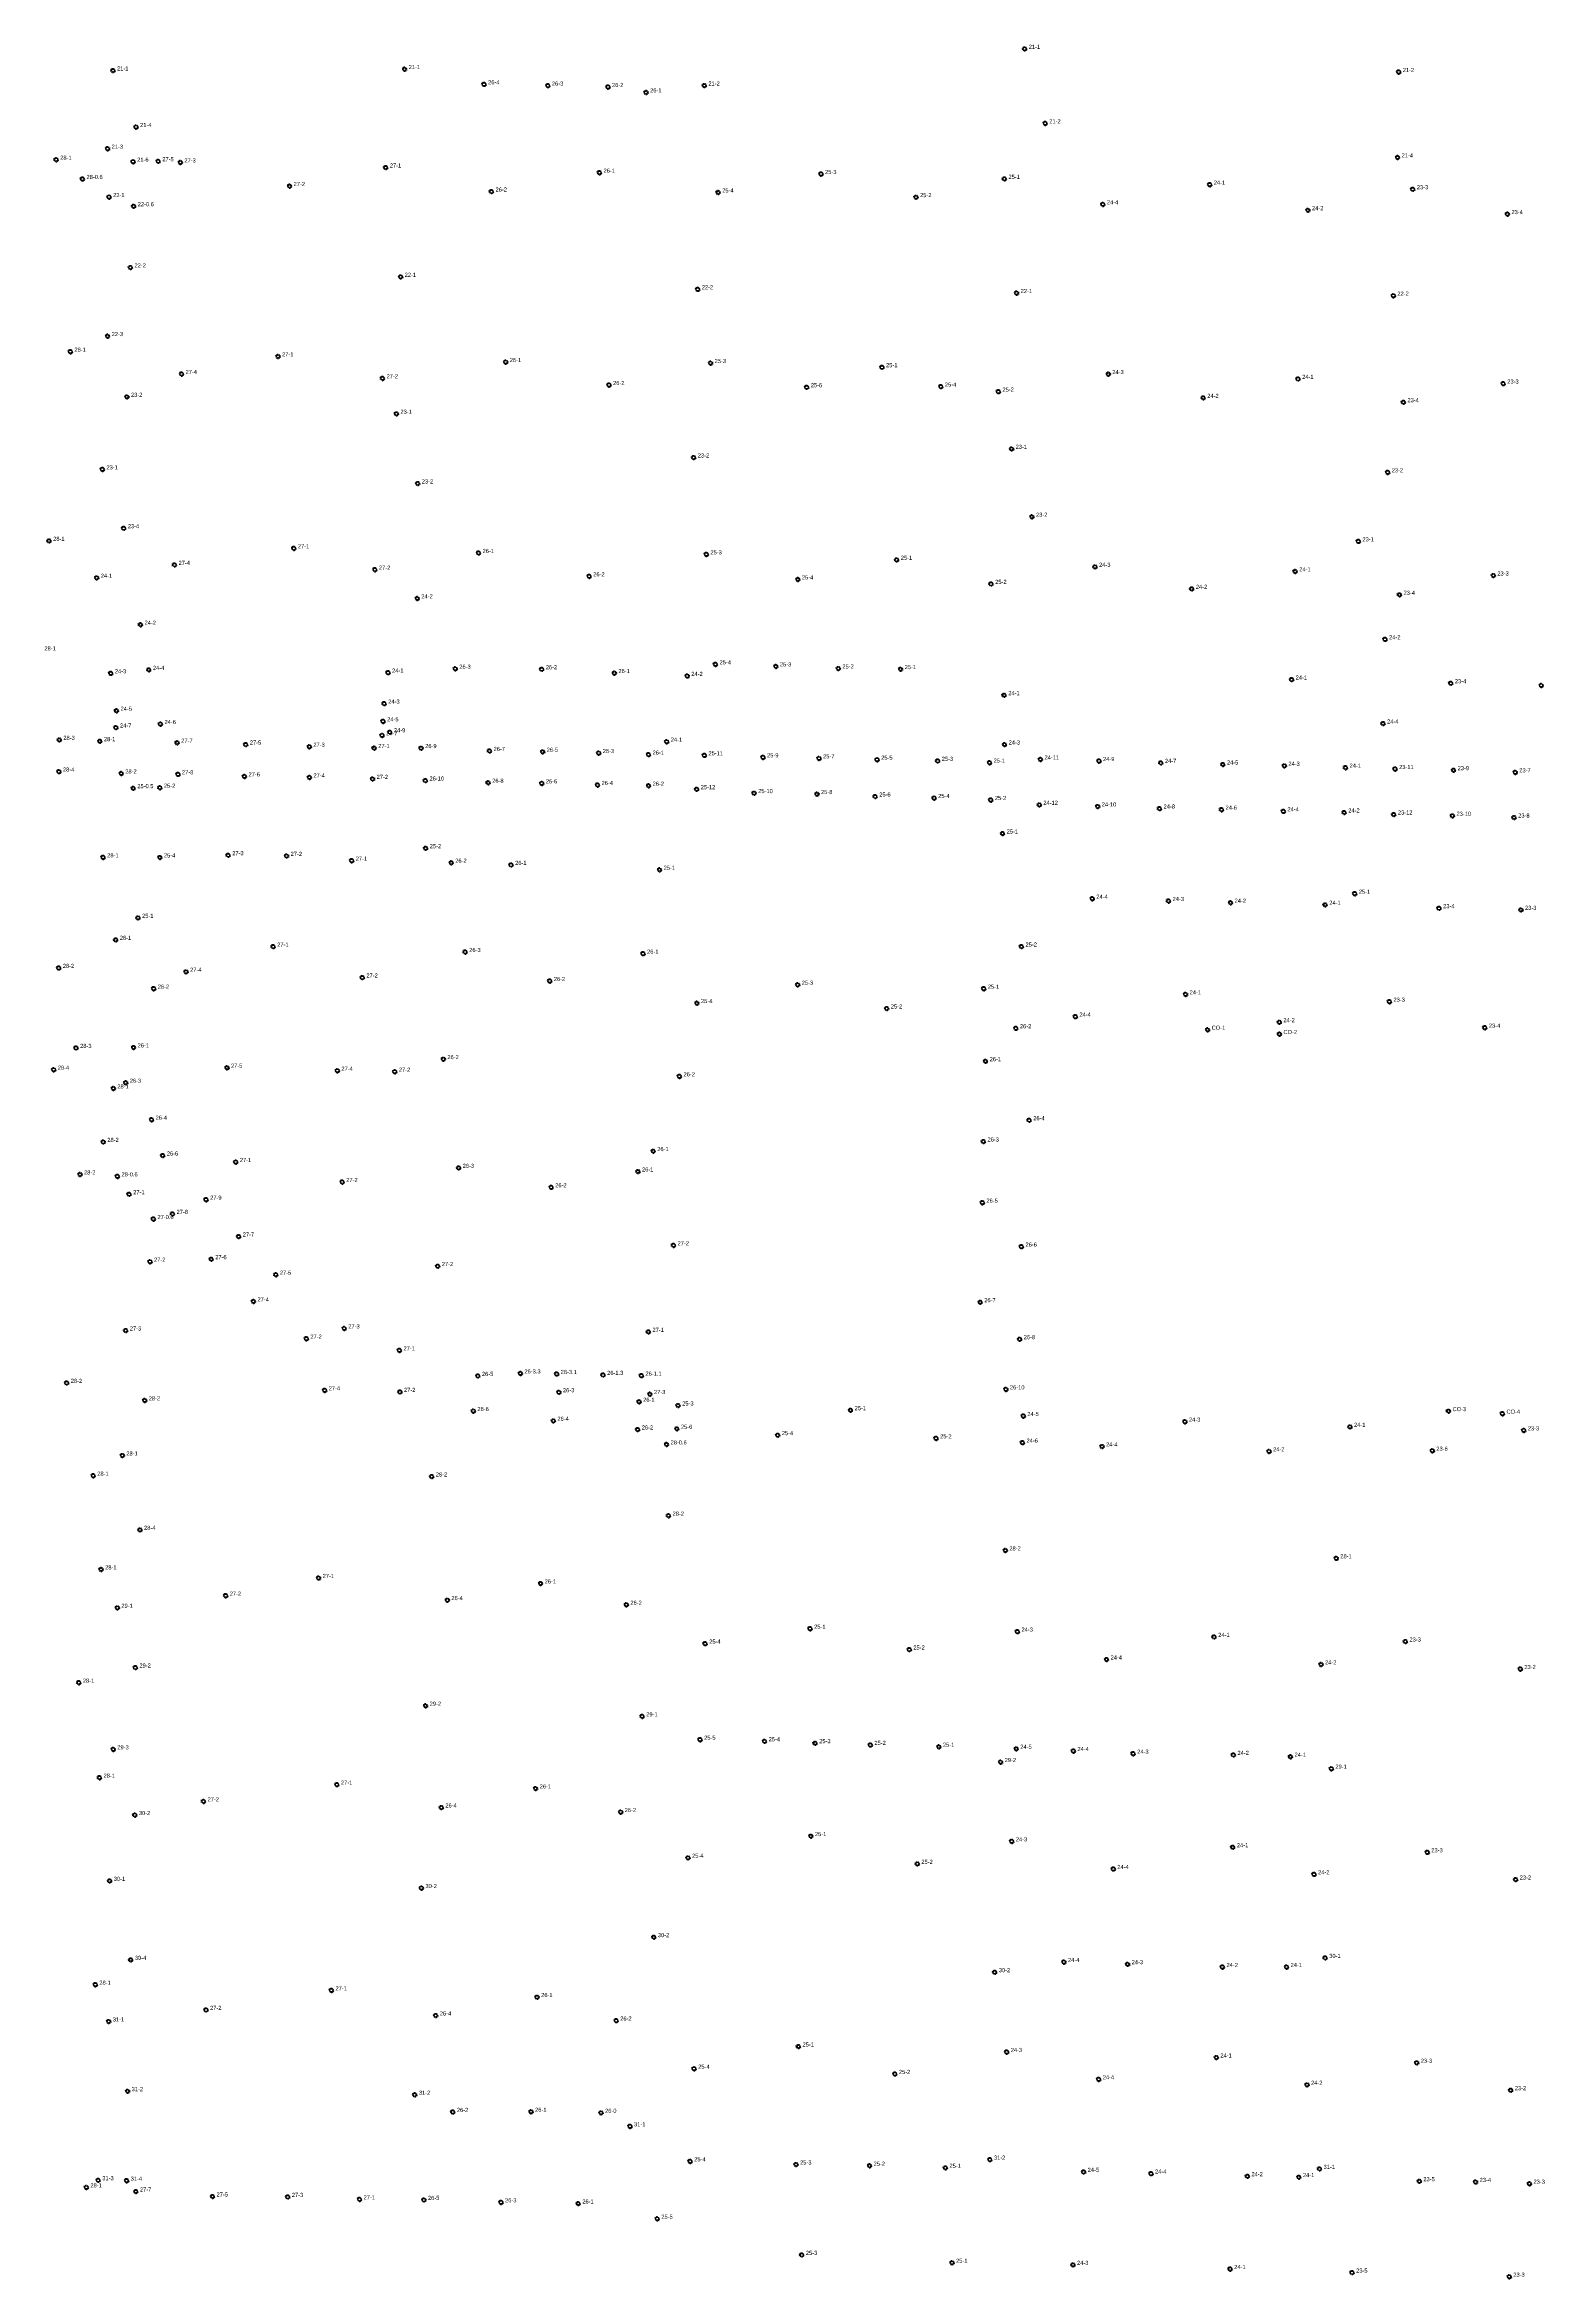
# Model space of a CAD drawing. Header units: inches. Extents: x 486468 to 494393, y 5455952 to 5461583.
# Drawn here: x 487713 to 488442, y 5456086 to 5457172 of the extents above; entities that cross this region are included whole.
import ezdxf

# ---------------------------------------------------------------- set-up
doc = ezdxf.new("R2010")
doc.units = ezdxf.units.IN
doc.header["$MEASUREMENT"] = 0
doc.layers.add('StreetLightingPoles', color=10, linetype='Continuous')

# ---------------------------------------------------------------- blocks, each defined once
blk = doc.blocks.new('Light')
at = {"color": 255}
for p, q in [((-0.7, 0.2), (-1.2, 0.4)), ((-0.4, 0.6), (-0.7, 1)), ((0, 0.7), (0, 1.2)), ((0.4, 0.6), (0.7, 1)), ((0.7, 0.2), (1.2, 0.4)), ((-0.7, -0.2), (-1.2, -0.4)), ((-0.4, -0.6), (-0.7, -1)), ((0, -0.8), (0, -1.3)), ((0.4, -0.6), (0.7, -1)), ((0.7, -0.2), (1.2, -0.4))]:
    blk.add_line(p, q, dxfattribs=at)
blk.add_circle((0, 0), 0.75, dxfattribs=at)

msp = doc.modelspace()

# ---------------------------------------------------------------- block references
at = {"layer": 'StreetLightingPoles'}
for p in [(488189.448, 5457170.276), (487746.396, 5457159.729), (487888.112, 5457160.438), (487926.733, 5457153.063), (487957.745, 5457152.404), (487986.942, 5457151.745), (488033.768, 5457152.447), (488371.204, 5457159.011), (488005.458, 5457149.092), (487757.597, 5457132.278), (488199.429, 5457134.076), (487743.773, 5457121.755), (487718.785, 5457116.395), (487731.572, 5457107.049), (487756.174, 5457115.423), (487768.385, 5457115.658), (487779.115, 5457115.084), (487878.942, 5457112.594), (487982.82, 5457110.094), (488090.48, 5457109.465), (488179.616, 5457107.107), (488370.647, 5457117.52), (487744.513, 5457098.259), (487832.19, 5457103.594), (487930.335, 5457100.927), (488040.487, 5457100.502), (488136.657, 5457098.215), (488279.371, 5457104.285), (488378.055, 5457102.058), (487756.434, 5457093.813), (488227.431, 5457094.698), (488327.1, 5457091.893), (488424.051, 5457089.975), (487754.872, 5457064.041), (487886.179, 5457059.5), (488030.58, 5457053.444), (488185.515, 5457051.637), (488368.588, 5457050.312), (487743.765, 5457030.692), (487725.695, 5457023.114), (487826.58, 5457020.808), (487779.704, 5457012.262), (487877.366, 5457010.18), (487937.245, 5457018.077), (488036.808, 5457017.602), (488120.12, 5457015.568), (488230.077, 5457012.238), (488322.32, 5457009.892), (487753.166, 5457001.188), (487987.462, 5457006.925), (488083.521, 5457005.837), (488148.719, 5457006.146), (488176.683, 5457003.713), (488276.199, 5457000.673), (488373.497, 5456998.574), (488422.002, 5457007.604), (487884.127, 5456992.937), (487741.258, 5456965.941), (488028.599, 5456971.695), (488183.087, 5456975.896), (487894.497, 5456959.077), (488365.854, 5456964.492), (487751.616, 5456937.334), (488192.976, 5456942.897), (487715.348, 5456931.196), (487834.288, 5456927.549), (487924.038, 5456925.32), (488034.766, 5456924.637), (488351.622, 5456930.983), (487738.489, 5456913.244), (487776.295, 5456919.51), (487873.655, 5456917.184), (487977.819, 5456913.97), (488079.234, 5456912.448), (488127.249, 5456921.975), (488223.635, 5456918.57), (488320.888, 5456916.351), (488417.184, 5456914.37), (487894.267, 5456903.232), (488173.148, 5456910.286), (488270.645, 5456907.868), (488371.601, 5456904.984), (487759.765, 5456890.427), (488364.594, 5456883.372), (487763.814, 5456868.51), (487912.737, 5456869.066), (487954.749, 5456868.817), (488039.192, 5456871.186), (488068.536, 5456870.184), (488098.883, 5456869.181), (488129.152, 5456868.866), (487745.338, 5456866.857), (487880.076, 5456867.181), (487990.055, 5456866.944), (488025.471, 5456865.563), (488319.166, 5456863.793), (488396.532, 5456862.005), (488440.481, 5456860.962), (487748.099, 5456848.635), (487878.185, 5456852.105), (488179.473, 5456856.204), (487747.823, 5456840.461), (487769.463, 5456842.183), (487877.171, 5456836.668), (487877.678, 5456843.485), (487880.948, 5456838.203), (488363.607, 5456842.424), (487720.317, 5456834.492), (487740.029, 5456833.864), (487777.577, 5456833.083), (487810.925, 5456832.202), (487841.802, 5456831.144), (487873.317, 5456830.505), (487896.138, 5456830.48), (487929.374, 5456829.107), (487955.181, 5456828.7), (487982.411, 5456828.091), (488006.648, 5456827.325), (488015.472, 5456833.596), (488033.818, 5456827.007), (488062.298, 5456825.999), (488089.517, 5456825.496), (488117.725, 5456824.842), (488179.678, 5456832.231), (488197.117, 5456824.985), (487720.123, 5456819.072), (487750.409, 5456818.192), (487777.974, 5456817.766), (487810.294, 5456816.734), (487841.845, 5456816.245), (487872.551, 5456815.517), (487898.237, 5456814.716), (487928.717, 5456813.644), (488147.17, 5456824.277), (488172.386, 5456823.426), (488225.564, 5456824.206), (488255.616, 5456823.297), (488285.752, 5456822.518), (488315.615, 5456821.89), (488345.361, 5456820.982), (488369.462, 5456820.331), (488397.868, 5456819.753), (488427.851, 5456818.724), (487756.242, 5456811.016), (487769.168, 5456811.239), (487954.756, 5456813.338), (487981.867, 5456812.572), (488006.649, 5456812.19), (488030.036, 5456810.521), (488057.975, 5456808.611), (488088.498, 5456808.135), (488116.796, 5456806.941), (488145.452, 5456806.225), (488172.976, 5456805.269), (488196.555, 5456802.921), (488224.915, 5456802.137), (488254.967, 5456801.098), (488285.103, 5456800.579), (488315.178, 5456799.791), (488344.712, 5456799.172), (488368.827, 5456798.208), (488397.34, 5456797.595), (488427.305, 5456796.769), (487898.344, 5456781.85), (488178.698, 5456788.984), (487741.615, 5456777.412), (487769.172, 5456777.347), (487802.37, 5456778.424), (487830.763, 5456778.101), (487862.401, 5456775.797), (487910.76, 5456774.779), (487939.855, 5456773.727), (488012.021, 5456771.374), (488349.849, 5456759.742), (488222.294, 5456757.336), (488259.346, 5456756.196), (488289.48, 5456755.34), (488335.467, 5456754.341), (488390.819, 5456752.682), (488430.612, 5456751.888), (487758.552, 5456748.015), (487747.747, 5456737.309), (487824.235, 5456734.029), (487917.55, 5456731.421), (488003.984, 5456730.615), (488187.891, 5456734.041), (487720.039, 5456723.673), (487781.899, 5456721.797), (487867.574, 5456718.99), (487958.651, 5456717.326), (487766.161, 5456713.586), (488030.171, 5456706.59), (488079.132, 5456715.486), (488169.567, 5456713.578), (488267.642, 5456710.832), (488366.7, 5456707.268), (488122.427, 5456703.962), (488185.174, 5456694.355), (488214.083, 5456700.023), (488313.201, 5456697.318), (488413.061, 5456694.632), (487728.444, 5456684.803), (487756.389, 5456685.028), (488278.341, 5456693.634), (488313.243, 5456691.53), (487717.593, 5456674.207), (487801.782, 5456675.17), (487855.43, 5456673.714), (487883.346, 5456673.229), (487906.921, 5456679.358), (488170.438, 5456678.337), (487746.557, 5456665.127), (487752.594, 5456667.87), (488021.684, 5456670.994), (487765.143, 5456649.939), (488191.637, 5456649.659), (487741.677, 5456639.126), (487770.584, 5456632.501), (487806.056, 5456629.343), (488008.92, 5456634.644), (488169.405, 5456639.325), (487730.363, 5456623.321), (487748.577, 5456622.405), (487857.782, 5456619.635), (487914.377, 5456626.511), (488001.513, 5456624.734), (487754.248, 5456613.694), (487791.647, 5456611.065), (487959.36, 5456617.077), (488168.888, 5456609.614), (487766.048, 5456601.669), (487775.323, 5456604.141), (487807.477, 5456593.139), (488018.794, 5456588.871), (488187.878, 5456588.251), (487764.376, 5456580.917), (487794.121, 5456582.136), (487825.532, 5456574.594), (487904.205, 5456578.76), (487814.65, 5456561.614), (488167.84, 5456561.259), (487752.593, 5456547.488), (487840.362, 5456543.531), (487858.773, 5456548.513), (488006.607, 5456546.828), (488187.007, 5456543.265), (487885.617, 5456537.854), (487723.899, 5456522.024), (487923.72, 5456525.418), (487944.38, 5456526.638), (487961.994, 5456526.367), (487984.577, 5456525.916), (488003.185, 5456525.554), (487761.792, 5456513.518), (487849.253, 5456518.409), (487885.852, 5456517.654), (487963.105, 5456517.487), (488002.062, 5456512.868), (488007.32, 5456516.587), (488021.041, 5456511.051), (488180.328, 5456518.885), (487921.536, 5456508.348), (487960.401, 5456503.606), (488001.38, 5456499.355), (488020.417, 5456499.716), (488104.831, 5456508.768), (488188.776, 5456505.934), (488267.317, 5456503.196), (488347.532, 5456500.679), (488395.417, 5456508.307), (488421.625, 5456507.073), (488431.977, 5456498.952), (488015.399, 5456492.133), (488069.457, 5456496.639), (488146.402, 5456495.091), (488188.376, 5456493.007), (488227.047, 5456491.142), (488308.176, 5456488.737), (488387.528, 5456489.062), (487736.794, 5456476.93), (487750.921, 5456486.765), (487901.309, 5456476.543), (488016.356, 5456457.49), (487759.52, 5456450.607), (488180.042, 5456440.618), (488340.869, 5456436.795), (487740.607, 5456431.383), (487846.322, 5456427.236), (487954.174, 5456424.563), (487748.512, 5456412.742), (487801.165, 5456418.648), (487908.878, 5456416.468), (487995.871, 5456414.22), (488085.161, 5456402.585), (488185.936, 5456401.172), (488034.17, 5456395.346), (488133.382, 5456392.44), (488281.523, 5456398.599), (488374.482, 5456396.361), (487757.289, 5456383.696), (488229.233, 5456387.623), (488333.441, 5456385.215), (488430.309, 5456383.008), (487729.802, 5456376.354), (487898.317, 5456365.149), (488003.56, 5456359.997), (488031.708, 5456348.645), (488063.042, 5456347.895), (488087.622, 5456346.957), (487746.537, 5456343.969), (488114.448, 5456346.107), (488147.762, 5456345.219), (488177.744, 5456337.776), (488185.334, 5456344.225), (488213.122, 5456343.163), (488242.161, 5456341.847), (488290.894, 5456341.255), (488318.618, 5456340.359), (487739.841, 5456330.198), (487855.202, 5456326.819), (487951.775, 5456324.95), (488338.476, 5456334.551), (487790.384, 5456318.67), (487905.95, 5456315.702), (487757.009, 5456312.025), (487993.093, 5456313.479), (488085.541, 5456301.793), (488183.185, 5456299.256), (488290.591, 5456296.399), (488385.098, 5456293.936), (488025.832, 5456291.255), (488137.269, 5456288.324), (488232.512, 5456285.832), (488330.09, 5456283.242), (487744.795, 5456280.049), (487896.294, 5456276.55), (488428.036, 5456280.696), (488009.237, 5456252.685), (487755.062, 5456241.658), (488208.514, 5456240.63), (488239.458, 5456239.567), (488285.562, 5456238.196), (488316.719, 5456238.196), (488335.481, 5456242.611), (487737.803, 5456229.595), (488174.897, 5456235.667), (487791.613, 5456217.342), (487852.573, 5456226.866), (487952.507, 5456223.559), (487744.315, 5456211.731), (487903.266, 5456214.639), (487990.947, 5456212.151), (488079.522, 5456199.561), (488180.705, 5456196.902), (488028.812, 5456188.769), (488126.366, 5456186.23), (488282.575, 5456194.228), (488379.982, 5456191.649), (487753.495, 5456177.867), (487893.062, 5456176.102), (488225.402, 5456183.618), (488326.647, 5456180.959), (488425.654, 5456178.326), (487911.542, 5456167.766), (487949.552, 5456167.856), (487983.557, 5456167.345), (487997.647, 5456160.78), (488026.876, 5456143.758), (488078.339, 5456142.235), (488114.05, 5456141.603), (488150.937, 5456140.615), (488172.535, 5456144.606), (487733.449, 5456131.104), (487739.22, 5456134.573), (487753.022, 5456134.361), (488218.088, 5456138.621), (488250.833, 5456137.806), (488297.682, 5456136.535), (488322.688, 5456136.082), (488332.726, 5456140.09), (488381.225, 5456134.104), (488408.572, 5456133.744), (488434.759, 5456132.876), (487757.526, 5456129.09), (487794.766, 5456126.667), (487831.33, 5456126.474), (487866.209, 5456125.295), (487897.499, 5456125.012), (487934.96, 5456123.845), (487972.493, 5456123.268), (488010.888, 5456115.882), (488081.14, 5456098.301), (488154.139, 5456094.467), (488212.911, 5456093.454), (488289.297, 5456091.441), (488348.563, 5456089.709), (488424.949, 5456087.696)]:
    msp.add_blockref('Light', p, dxfattribs=at)

# ---------------------------------------------------------------- texts
for s, p in [('21-1', (487890.112, 5457160.438)), ('21-1', (488191.448, 5457170.276)), ('21-1', (487748.396, 5457159.729)), ('26-4', (487928.733, 5457153.063)), ('26-3', (487959.745, 5457152.404)), ('26-2', (487988.942, 5457151.745)), ('21-2', (488035.768, 5457152.447)), ('21-2', (488373.204, 5457159.011)), ('26-1', (488007.458, 5457149.092)), ('21-4', (487759.597, 5457132.278)), ('21-2', (488201.429, 5457134.076)), ('21-3', (487745.773, 5457121.755)), ('21-4', (488372.647, 5457117.52)), ('28-1', (487720.785, 5457116.395)), ('28-0.6', (487733.572, 5457107.049)), ('21-6', (487758.174, 5457115.423)), ('27-5', (487770.385, 5457115.658)), ('27-3', (487781.115, 5457115.084)), ('27-1', (487880.942, 5457112.594)), ('26-1', (487984.82, 5457110.094)), ('25-3', (488092.48, 5457109.465)), ('25-1', (488181.616, 5457107.107)), ('22-1', (487746.513, 5457098.259)), ('27-2', (487834.19, 5457103.594)), ('26-2', (487932.335, 5457100.927)), ('25-4', (488042.487, 5457100.502)), ('25-2', (488138.657, 5457098.215)), ('24-1', (488281.371, 5457104.285)), ('23-3', (488380.055, 5457102.058)), ('22-0.6', (487758.434, 5457093.813)), ('24-4', (488229.431, 5457094.698)), ('24-2', (488329.1, 5457091.893)), ('23-4', (488426.051, 5457089.975)), ('22-2', (487756.872, 5457064.041)), ('22-1', (487888.179, 5457059.5)), ('22-2', (488032.58, 5457053.444)), ('22-1', (488187.515, 5457051.637)), ('22-2', (488370.588, 5457050.312)), ('22-3', (487745.765, 5457030.692)), ('28-1', (487727.695, 5457023.114)), ('27-1', (487828.58, 5457020.808)), ('27-4', (487781.704, 5457012.262)), ('27-2', (487879.366, 5457010.18)), ('26-1', (487939.245, 5457018.077)), ('25-3', (488038.808, 5457017.602)), ('25-1', (488122.12, 5457015.568)), ('24-3', (488232.077, 5457012.238)), ('24-1', (488324.32, 5457009.892)), ('23-2', (487755.166, 5457001.188)), ('26-2', (487989.462, 5457006.925)), ('25-6', (488085.521, 5457005.837)), ('25-4', (488150.719, 5457006.146)), ('25-2', (488178.683, 5457003.713)), ('24-2', (488278.199, 5457000.673)), ('23-4', (488375.497, 5456998.574)), ('23-3', (488424.002, 5457007.604)), ('23-1', (487886.127, 5456992.937)), ('23-1', (488185.087, 5456975.896)), ('23-1', (487743.258, 5456965.941)), ('23-2', (488030.599, 5456971.695)), ('23-2', (487896.497, 5456959.077)), ('23-2', (488367.854, 5456964.492)), ('23-4', (487753.616, 5456937.334)), ('23-2', (488194.976, 5456942.897)), ('28-1', (487717.348, 5456931.196)), ('27-1', (487836.288, 5456927.549)), ('26-1', (487926.038, 5456925.32)), ('25-3', (488036.766, 5456924.637)), ('25-1', (488129.249, 5456921.975)), ('23-1', (488353.622, 5456930.983)), ('24-1', (487740.489, 5456913.244)), ('27-4', (487778.295, 5456919.51)), ('27-2', (487875.655, 5456917.184)), ('26-2', (487979.819, 5456913.97)), ('25-4', (488081.234, 5456912.448)), ('24-3', (488225.635, 5456918.57)), ('24-1', (488322.888, 5456916.351)), ('23-3', (488419.184, 5456914.37)), ('24-2', (487896.267, 5456903.232)), ('25-2', (488175.148, 5456910.286)), ('24-2', (488272.645, 5456907.868)), ('23-4', (488373.601, 5456904.984)), ('24-2', (487761.765, 5456890.427)), ('28-1', (487713.096, 5456877.963)), ('24-2', (488366.594, 5456883.372)), ('24-4', (487765.814, 5456868.51)), ('24-1', (487882.076, 5456867.181)), ('26-3', (487914.737, 5456869.066)), ('26-2', (487956.749, 5456868.817)), ('25-4', (488041.192, 5456871.186)), ('25-3', (488070.536, 5456870.184)), ('25-2', (488100.883, 5456869.181)), ('25-1', (488131.152, 5456868.866)), ('24-3', (487747.338, 5456866.857)), ('26-1', (487992.055, 5456866.944)), ('24-2', (488027.471, 5456865.563)), ('24-1', (488181.473, 5456856.204)), ('24-1', (488321.166, 5456863.793)), ('23-4', (488398.532, 5456862.005)), ('24-5', (487750.099, 5456848.635)), ('24-3', (487880.185, 5456852.105)), ('28-3', (487722.317, 5456834.492)), ('24-7', (487749.823, 5456840.461)), ('24-6', (487771.463, 5456842.183)), ('24-7', (487879.171, 5456836.668)), ('24-5', (487879.678, 5456843.485)), ('24-9', (487882.948, 5456838.203)), ('24-4', (488365.607, 5456842.424)), ('28-1', (487742.029, 5456833.864)), ('27-7', (487779.577, 5456833.083)), ('27-5', (487812.925, 5456832.202)), ('27-3', (487843.802, 5456831.144)), ('27-1', (487875.317, 5456830.505)), ('26-9', (487898.138, 5456830.48)), ('26-7', (487931.374, 5456829.107)), ('26-5', (487957.181, 5456828.7)), ('26-3', (487984.411, 5456828.091)), ('26-1', (488008.648, 5456827.325)), ('24-1', (488017.472, 5456833.596)), ('25-11', (488035.818, 5456827.007)), ('25-9', (488064.298, 5456825.999)), ('25-7', (488091.517, 5456825.496)), ('25-5', (488119.725, 5456824.842)), ('25-3', (488149.17, 5456824.277)), ('24-3', (488181.678, 5456832.231)), ('24-11', (488199.117, 5456824.985)), ('24-9', (488227.564, 5456824.206)), ('28-4', (487722.123, 5456819.072)), ('28-2', (487752.409, 5456818.192)), ('27-8', (487779.974, 5456817.766)), ('27-6', (487812.294, 5456816.734)), ('27-4', (487843.845, 5456816.245)), ('27-2', (487874.551, 5456815.517)), ('26-10', (487900.237, 5456814.716)), ('26-8', (487930.717, 5456813.644)), ('26-6', (487956.756, 5456813.338)), ('25-1', (488174.386, 5456823.426)), ('24-7', (488257.616, 5456823.297)), ('24-5', (488287.752, 5456822.518)), ('24-3', (488317.615, 5456821.89)), ('24-1', (488347.361, 5456820.982)), ('23-11', (488371.462, 5456820.331)), ('23-9', (488399.868, 5456819.753)), ('23-7', (488429.851, 5456818.724)), ('25-0.5', (487758.242, 5456811.016)), ('25-2', (487771.168, 5456811.239)), ('26-4', (487983.867, 5456812.572)), ('26-2', (488008.649, 5456812.19)), ('25-12', (488032.036, 5456810.521)), ('25-10', (488059.975, 5456808.611)), ('25-8', (488090.498, 5456808.135)), ('25-6', (488118.796, 5456806.941)), ('25-4', (488147.452, 5456806.225)), ('25-2', (488174.976, 5456805.269)), ('24-12', (488198.555, 5456802.921)), ('24-10', (488226.915, 5456802.137)), ('24-8', (488256.967, 5456801.098)), ('24-6', (488287.103, 5456800.579)), ('24-4', (488317.178, 5456799.791)), ('24-2', (488346.712, 5456799.172)), ('23-12', (488370.827, 5456798.208)), ('23-10', (488399.34, 5456797.595)), ('23-8', (488429.305, 5456796.769)), ('25-2', (487900.344, 5456781.85)), ('25-1', (488180.698, 5456788.984)), ('28-1', (487743.615, 5456777.412)), ('25-4', (487771.172, 5456777.347)), ('27-3', (487804.37, 5456778.424)), ('27-2', (487832.763, 5456778.101)), ('27-1', (487864.401, 5456775.797)), ('26-2', (487912.76, 5456774.779)), ('26-1', (487941.855, 5456773.727)), ('25-1', (488014.021, 5456771.374)), ('25-1', (488351.849, 5456759.742)), ('25-1', (487760.552, 5456748.015)), ('24-4', (488224.294, 5456757.336)), ('24-3', (488261.346, 5456756.196)), ('24-2', (488291.48, 5456755.34)), ('24-1', (488337.467, 5456754.341)), ('23-4', (488392.819, 5456752.682)), ('23-3', (488432.612, 5456751.888)), ('28-1', (487749.747, 5456737.309)), ('27-1', (487826.235, 5456734.029)), ('26-3', (487919.55, 5456731.421)), ('26-1', (488005.984, 5456730.615)), ('25-2', (488189.891, 5456734.041)), ('28-2', (487722.039, 5456723.673)), ('27-4', (487783.899, 5456721.797)), ('27-2', (487869.574, 5456718.99)), ('26-2', (487960.651, 5456717.326)), ('25-3', (488081.132, 5456715.486)), ('26-2', (487768.161, 5456713.586)), ('25-4', (488032.171, 5456706.59)), ('25-1', (488171.567, 5456713.578)), ('24-1', (488269.642, 5456710.832)), ('23-3', (488368.7, 5456707.268)), ('25-2', (488124.427, 5456703.962)), ('26-2', (488187.174, 5456694.355)), ('24-4', (488216.083, 5456700.023)), ('CO-1', (488280.341, 5456693.634)), ('24-2', (488315.201, 5456697.318)), ('23-4', (488415.061, 5456694.632)), ('28-3', (487730.444, 5456684.803)), ('26-1', (487758.389, 5456685.028)), ('CO-2', (488315.243, 5456691.53)), ('28-4', (487719.593, 5456674.207)), ('27-5', (487803.782, 5456675.17)), ('27-4', (487857.43, 5456673.714)), ('27-2', (487885.346, 5456673.229)), ('26-2', (487908.921, 5456679.358)), ('26-1', (488172.438, 5456678.337)), ('28-1', (487748.557, 5456665.127)), ('26-3', (487754.594, 5456667.87)), ('26-2', (488023.684, 5456670.994)), ('26-4', (487767.143, 5456649.939)), ('28-2', (487743.677, 5456639.126)), ('26-3', (488171.405, 5456639.325)), ('26-4', (488193.637, 5456649.659)), ('26-6', (487772.584, 5456632.501)), ('27-1', (487808.056, 5456629.343)), ('26-1', (488010.92, 5456634.644)), ('28-2', (487732.363, 5456623.321)), ('28-0.6', (487750.577, 5456622.405)), ('27-2', (487859.782, 5456619.635)), ('26-3', (487916.377, 5456626.511)), ('26-1', (488003.513, 5456624.734)), ('27-1', (487756.248, 5456613.694)), ('27-9', (487793.647, 5456611.065)), ('26-2', (487961.36, 5456617.077)), ('26-5', (488170.888, 5456609.614)), ('27-0.6', (487768.048, 5456601.669)), ('27-8', (487777.323, 5456604.141)), ('27-7', (487809.477, 5456593.139)), ('27-2', (488020.794, 5456588.871)), ('26-6', (488189.878, 5456588.251)), ('27-2', (487766.376, 5456580.917)), ('27-6', (487796.121, 5456582.136)), ('27-5', (487827.532, 5456574.594)), ('27-2', (487906.205, 5456578.76)), ('27-4', (487816.65, 5456561.614)), ('26-7', (488169.84, 5456561.259)), ('27-3', (487754.593, 5456547.488)), ('27-2', (487842.362, 5456543.531)), ('27-3', (487860.773, 5456548.513)), ('27-1', (488008.607, 5456546.828)), ('26-8', (488189.007, 5456543.265)), ('27-1', (487887.617, 5456537.854)), ('28-2', (487725.899, 5456522.024)), ('26-5', (487925.72, 5456525.418)), ('26-3.3', (487946.38, 5456526.638)), ('26-3.1', (487963.994, 5456526.367)), ('26-1.3', (487986.577, 5456525.916)), ('26-1.1', (488005.185, 5456525.554)), ('28-2', (487763.792, 5456513.518)), ('27-4', (487851.253, 5456518.409)), ('27-2', (487887.852, 5456517.654)), ('26-3', (487965.105, 5456517.487)), ('26-1', (488004.062, 5456512.868)), ('27-3', (488009.32, 5456516.587)), ('25-3', (488023.041, 5456511.051)), ('25-1', (488106.831, 5456508.768)), ('26-10', (488182.328, 5456518.885)), ('26-6', (487923.536, 5456508.348)), ('26-4', (487962.401, 5456503.606)), ('26-2', (488003.38, 5456499.355)), ('25-6', (488022.417, 5456499.716)), ('24-5', (488190.776, 5456505.934)), ('24-3', (488269.317, 5456503.196)), ('24-1', (488349.532, 5456500.679)), ('CO-3', (488397.417, 5456508.307)), ('CO-4', (488423.625, 5456507.073)), ('23-3', (488433.977, 5456498.952)), ('28-0.6', (488017.399, 5456492.133)), ('25-4', (488071.457, 5456496.639)), ('25-2', (488148.402, 5456495.091)), ('24-6', (488190.376, 5456493.007)), ('24-4', (488229.047, 5456491.142)), ('24-2', (488310.176, 5456488.737)), ('23-6', (488389.528, 5456489.062)), ('28-1', (487738.794, 5456476.93)), ('28-1', (487752.921, 5456486.765)), ('28-2', (487903.309, 5456476.543)), ('28-2', (488018.356, 5456457.49)), ('28-4', (487761.52, 5456450.607)), ('28-2', (488182.042, 5456440.618)), ('28-1', (488342.869, 5456436.795)), ('28-1', (487742.607, 5456431.383)), ('27-1', (487848.322, 5456427.236)), ('26-1', (487956.174, 5456424.563)), ('29-1', (487750.512, 5456412.742)), ('27-2', (487803.165, 5456418.648)), ('26-4', (487910.878, 5456416.468)), ('26-2', (487997.871, 5456414.22)), ('25-1', (488087.161, 5456402.585)), ('24-3', (488187.936, 5456401.172)), ('25-4', (488036.17, 5456395.346)), ('25-2', (488135.382, 5456392.44)), ('24-1', (488283.523, 5456398.599)), ('23-3', (488376.482, 5456396.361)), ('29-2', (487759.289, 5456383.696)), ('24-4', (488231.233, 5456387.623)), ('24-2', (488335.441, 5456385.215)), ('23-2', (488432.309, 5456383.008)), ('28-1', (487731.802, 5456376.354)), ('29-2', (487900.317, 5456365.149)), ('29-1', (488005.56, 5456359.997)), ('25-5', (488033.708, 5456348.645)), ('25-4', (488065.042, 5456347.895)), ('25-3', (488089.622, 5456346.957)), ('25-2', (488116.448, 5456346.107)), ('29-3', (487748.537, 5456343.969)), ('25-1', (488149.762, 5456345.219)), ('29-2', (488179.744, 5456337.776)), ('24-5', (488187.334, 5456344.225)), ('24-4', (488215.122, 5456343.163)), ('24-3', (488244.161, 5456341.847)), ('24-2', (488292.894, 5456341.255)), ('24-1', (488320.618, 5456340.359)), ('28-1', (487741.841, 5456330.198)), ('27-1', (487857.202, 5456326.819)), ('26-1', (487953.775, 5456324.95)), ('29-1', (488340.476, 5456334.551)), ('27-2', (487792.384, 5456318.67)), ('26-4', (487907.95, 5456315.702)), ('26-2', (487995.093, 5456313.479)), ('30-2', (487759.009, 5456312.025)), ('25-1', (488087.541, 5456301.793)), ('24-3', (488185.185, 5456299.256)), ('24-1', (488292.591, 5456296.399)), ('23-3', (488387.098, 5456293.936)), ('25-4', (488027.832, 5456291.255)), ('25-2', (488139.269, 5456288.324)), ('24-4', (488234.512, 5456285.832)), ('24-2', (488332.09, 5456283.242)), ('23-2', (488430.036, 5456280.696)), ('30-1', (487746.795, 5456280.049)), ('30-2', (487898.294, 5456276.55)), ('30-2', (488011.237, 5456252.685)), ('30-4', (487757.062, 5456241.658)), ('24-4', (488210.514, 5456240.63)), ('24-3', (488241.458, 5456239.567)), ('24-2', (488287.562, 5456238.196)), ('24-1', (488318.719, 5456238.196)), ('30-1', (488337.481, 5456242.611)), ('28-1', (487739.803, 5456229.595)), ('27-1', (487854.573, 5456226.866)), ('30-2', (488176.897, 5456235.667)), ('27-2', (487793.613, 5456217.342)), ('26-1', (487954.507, 5456223.559)), ('31-1', (487746.315, 5456211.731)), ('26-4', (487905.266, 5456214.639)), ('26-2', (487992.947, 5456212.151)), ('25-1', (488081.522, 5456199.561)), ('24-3', (488182.705, 5456196.902)), ('24-1', (488284.575, 5456194.228)), ('25-4', (488030.812, 5456188.769)), ('25-2', (488128.366, 5456186.23)), ('24-4', (488227.402, 5456183.618)), ('23-3', (488381.982, 5456191.649)), ('31-2', (487755.495, 5456177.867)), ('31-2', (487895.062, 5456176.102)), ('24-2', (488328.647, 5456180.959)), ('23-2', (488427.654, 5456178.326)), ('26-2', (487913.542, 5456167.766)), ('26-1', (487951.552, 5456167.856)), ('26-0', (487985.557, 5456167.345)), ('31-1', (487999.647, 5456160.78)), ('25-4', (488028.876, 5456143.758)), ('25-3', (488080.339, 5456142.235)), ('25-2', (488116.05, 5456141.603)), ('25-1', (488152.937, 5456140.615)), ('31-2', (488174.535, 5456144.606)), ('31-1', (488334.726, 5456140.09)), ('28-1', (487735.449, 5456131.104)), ('31-3', (487741.22, 5456134.573)), ('31-4', (487755.022, 5456134.361)), ('27-7', (487759.526, 5456129.09)), ('24-5', (488220.088, 5456138.621)), ('24-4', (488252.833, 5456137.806)), ('24-2', (488299.682, 5456136.535)), ('24-1', (488324.688, 5456136.082)), ('23-5', (488383.225, 5456134.104)), ('23-4', (488410.572, 5456133.744)), ('23-3', (488436.759, 5456132.876)), ('27-5', (487796.766, 5456126.667)), ('27-3', (487833.33, 5456126.474)), ('27-1', (487868.209, 5456125.295)), ('26-5', (487899.499, 5456125.012)), ('26-3', (487936.96, 5456123.845)), ('26-1', (487974.493, 5456123.268)), ('25-5', (488012.888, 5456115.882)), ('25-3', (488083.14, 5456098.301)), ('25-1', (488156.139, 5456094.467)), ('24-3', (488214.911, 5456093.454)), ('24-1', (488291.297, 5456091.441)), ('23-5', (488350.563, 5456089.709)), ('23-3', (488426.949, 5456087.696))]:
    msp.add_text(s, height=2, dxfattribs=at).set_placement(p)

doc.saveas('drawing.dxf')
